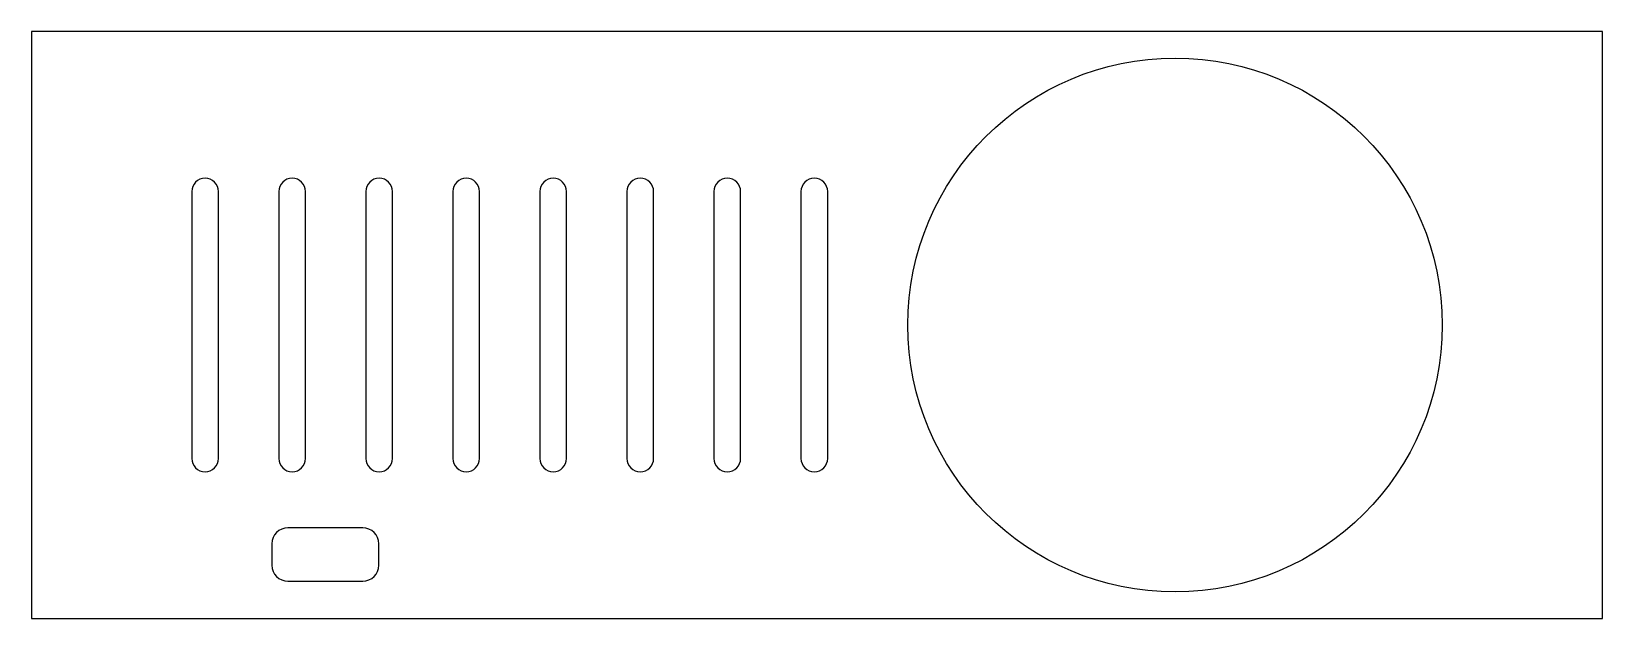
# Model space of a CAD drawing. Header units: millimetres. Extents: x 0 to 294, y -110 to 0.
import ezdxf

# ---------------------------------------------------------------- set-up
doc = ezdxf.new("R2010")
doc.units = ezdxf.units.MM

msp = doc.modelspace()

# ---------------------------------------------------------------- linework, layer by layer
at = {"color": 7, "linetype": 'Continuous', "lineweight": 25}
for p, q in [((0, 0), (0, -110)), ((294, 0), (0, 0)), ((294, -110), (294, 0)), ((30, -30), (30, -80)), ((35, -80), (35, -30)), ((46.29, -30), (46.29, -80)), ((51.29, -80), (51.29, -30)), ((62.57, -30), (62.57, -80)), ((67.57, -80), (67.57, -30)), ((78.86, -30), (78.86, -80)), ((83.86, -80), (83.86, -30)), ((95.14, -30), (95.14, -80)), ((100.14, -80), (100.14, -30)), ((111.43, -30), (111.43, -80)), ((116.43, -80), (116.43, -30)), ((127.71, -30), (127.71, -80)), ((132.71, -80), (132.71, -30)), ((144, -30), (144, -80)), ((149, -80), (149, -30)), ((62, -93), (48, -93)), ((45, -96), (45, -100)), ((65, -100), (65, -96)), ((48, -103), (62, -103)), ((0, -110), (294, -110))]:
    msp.add_line(p, q, dxfattribs=at)
msp.add_circle((214, -55), 50, dxfattribs=at)
for centre, radius, start, end in [((32.5, -30), 2.5, 0, 180), ((48.79, -30), 2.5, 0, 180), ((65.07, -30), 2.5, 0, 180), ((81.36, -30), 2.5, 0, 180), ((97.64, -30), 2.5, 0, 180), ((113.93, -30), 2.5, 0, 180), ((130.21, -30), 2.5, 0, 180), ((146.5, -30), 2.5, 0, 180), ((32.5, -80), 2.5, 180, 0), ((48.79, -80), 2.5, 180, 0), ((65.07, -80), 2.5, 180, 0), ((81.36, -80), 2.5, 180, 0), ((97.64, -80), 2.5, 180, 0), ((113.93, -80), 2.5, 180, 0), ((130.21, -80), 2.5, 180, 0), ((146.5, -80), 2.5, 180, 0), ((48, -96), 3, 90, 180), ((62, -96), 3, 0, 90), ((48, -100), 3, 180, 270), ((62, -100), 3, 270, 0)]:
    msp.add_arc(centre, radius, start, end, dxfattribs=at)

doc.saveas('drawing.dxf')
